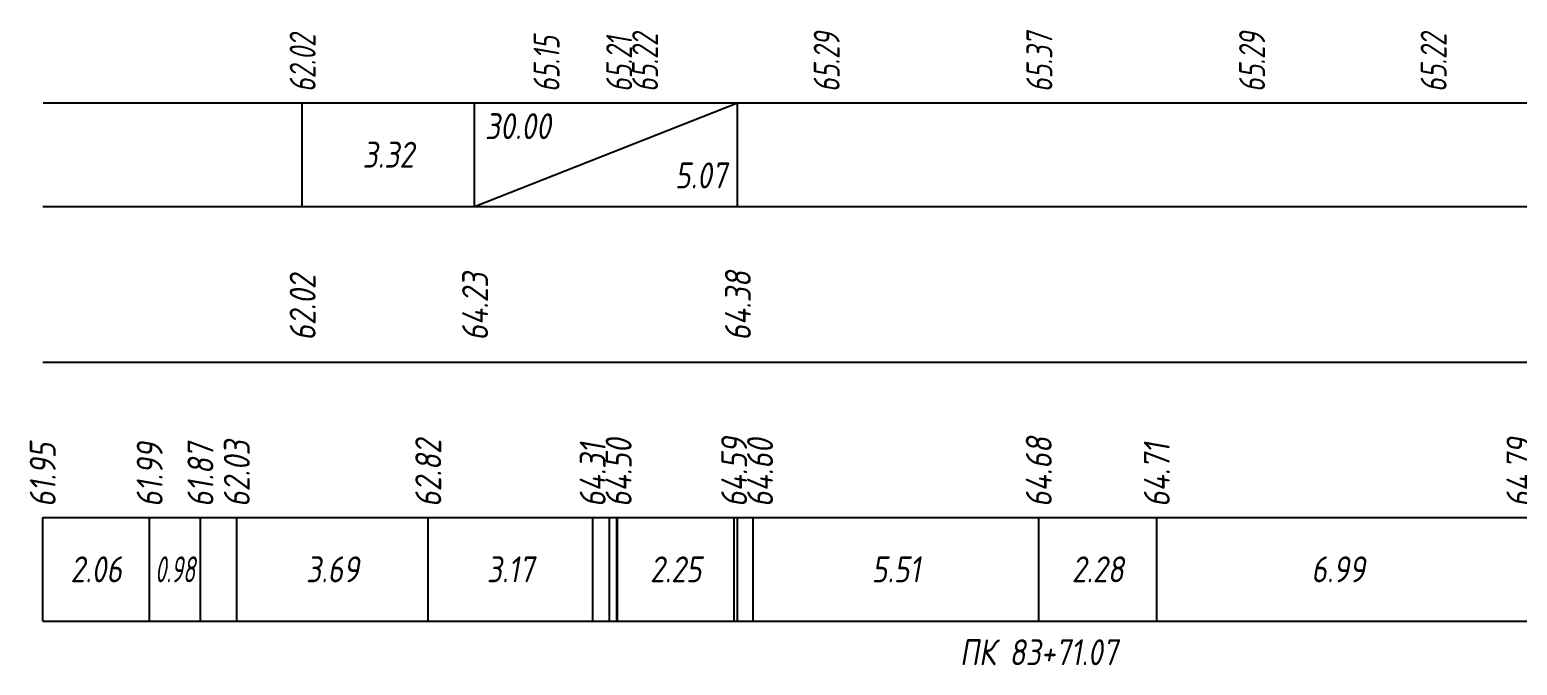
# Model space of a CAD drawing. Extents: x -717 to 1451, y -133302 to 233.
# Drawn here: x -343 to -199.6, y -131710.2 to -131648.9 of the extents above; entities that cross this region are included whole.
import ezdxf
from ezdxf.enums import TextEntityAlignment as Align

# ---------------------------------------------------------------- set-up
doc = ezdxf.new("R2010")
doc.units = 0
for name, color, linetype in [('Код_510', 7, 'Continuous'), ('Код_514', 1, 'Continuous'), ('Код_516', 1, 'Continuous'), ('Подписи поперечников', 7, 'Continuous'), ('Таблица', 7, 'Continuous')]:
    doc.layers.add(name, color=color, linetype=linetype)
doc.styles.add('М', font='romand.shx', dxfattribs={"width": 0.8, "oblique": 10, "height": 2.5})

msp = doc.modelspace()

# ---------------------------------------------------------------- linework, layer by layer
at = {"layer": 'Код_510'}
for p, q in [((-341.715, -131705.982), (-341.715, -131695.982)), ((-331.407, -131705.982), (-331.407, -131695.982)), ((-326.509, -131705.982), (-326.509, -131695.982)), ((-323.006, -131705.982), (-323.006, -131695.982)), ((-304.552, -131705.982), (-304.552, -131695.982)), ((-288.702, -131705.982), (-288.702, -131695.982)), ((-287.074, -131705.982), (-287.074, -131695.982)), ((-286.372, -131705.982), (-286.372, -131695.982)), ((-286.313, -131705.982), (-286.313, -131695.982)), ((-275.069, -131705.982), (-275.069, -131695.982)), ((-274.761, -131705.982), (-274.761, -131695.982)), ((-273.232, -131705.982), (-273.232, -131695.982)), ((-245.702, -131705.982), (-245.702, -131695.982)), ((-234.326, -131705.982), (-234.326, -131695.982))]:
    msp.add_line(p, q, dxfattribs=at)
at = {"layer": 'Код_516'}
for p, q in [((-316.715, -131665.982), (-316.715, -131655.982)), ((-300.092, -131665.982), (-300.092, -131655.982)), ((-300.092, -131665.982), (-274.761, -131655.982)), ((-274.761, -131665.982), (-274.761, -131655.982))]:
    msp.add_line(p, q, dxfattribs=at)
at = {"layer": 'Таблица'}
for p, q in [((-341.661, -131655.982), (-121.138, -131655.982)), ((-341.715, -131665.982), (-121.192, -131665.982)), ((-341.715, -131680.982), (-121.192, -131680.982)), ((-341.715, -131695.982), (-121.192, -131695.982)), ((-341.715, -131705.982), (-121.192, -131705.982))]:
    msp.add_line(p, q, dxfattribs=at)

# ---------------------------------------------------------------- texts
at = {"layer": 'Код_510', "style": 'М', "oblique": 10, "width": 0.8}
for s, p in [('61.95', (-341.715, -131694.982)), ('61.99', (-331.407, -131694.982)), ('61.87', (-326.509, -131694.982)), ('62.03', (-323.006, -131694.982)), ('62.82', (-304.552, -131694.982)), ('64.31', (-288.702, -131694.982)), ('64.50', (-286.202, -131694.982)), ('64.59', (-275.069, -131694.982)), ('64.60', (-272.569, -131694.982)), ('64.68', (-245.702, -131694.982)), ('64.71', (-234.326, -131694.982)), ('64.79', (-199.371, -131694.982))]:
    msp.add_text(s, height=2.5, rotation=90, dxfattribs=at).set_placement(p, align=Align.MIDDLE_LEFT)
at = {"layer": 'Код_510', "style": 'М', "oblique": 10}
for s, width, p in [('2.06', 0.8, (-336.561, -131700.982)), ('0.98', 0.6, (-328.958, -131700.982)), ('3.69', 0.8, (-313.779, -131700.982)), ('3.17', 0.8, (-296.627, -131700.982)), ('2.25', 0.8, (-280.691, -131700.982)), ('5.51', 0.8, (-259.467, -131700.982)), ('2.28', 0.8, (-240.014, -131700.982)), ('6.99', 0.8, (-216.848, -131700.982))]:
    msp.add_text(s, height=2.5, dxfattribs=dict(at, width=width)).set_placement(p, align=Align.MIDDLE_CENTER)
at = {"layer": 'Код_514', "style": 'М', "oblique": 10, "width": 0.7}
for s, p in [('65.22', (-283.65, -131654.942)), ('65.29', (-266.15, -131654.942)), ('65.37', (-245.647, -131654.942)), ('65.29', (-225.145, -131654.942)), ('65.22', (-207.645, -131654.942)), ('62.02', (-316.661, -131654.942)), ('65.15', (-293.15, -131654.942)), ('65.21', (-286.15, -131654.942))]:
    msp.add_text(s, height=2.5, rotation=90, dxfattribs=at).set_placement(p, align=Align.MIDDLE_LEFT)
at = {"layer": 'Код_516', "style": 'М', "oblique": 10, "width": 0.8}
msp.add_text('30.00', height=2.5, dxfattribs=at).set_placement((-299.092, -131656.982), align=Align.TOP_LEFT)
msp.add_text('3.32', height=2.5, dxfattribs=at).set_placement((-308.403, -131660.982), align=Align.MIDDLE_CENTER)
msp.add_text('5.07', height=2.5, dxfattribs=at).set_placement((-275.761, -131664.982), align=Align.BOTTOM_RIGHT)
for s, p in [('62.02', (-316.661, -131678.931)), ('64.23', (-300.037, -131678.931)), ('64.38', (-274.706, -131678.931))]:
    msp.add_text(s, height=2.5, rotation=90, dxfattribs=at).set_placement(p, align=Align.MIDDLE_LEFT)
at = {"layer": 'Подписи поперечников', "style": 'М', "oblique": 10, "width": 0.8}
msp.add_text('ПК 83+71.07', height=2.5, dxfattribs=at).set_placement((-245.702, -131710.982), align=Align.BOTTOM_CENTER)

doc.saveas('drawing.dxf')
